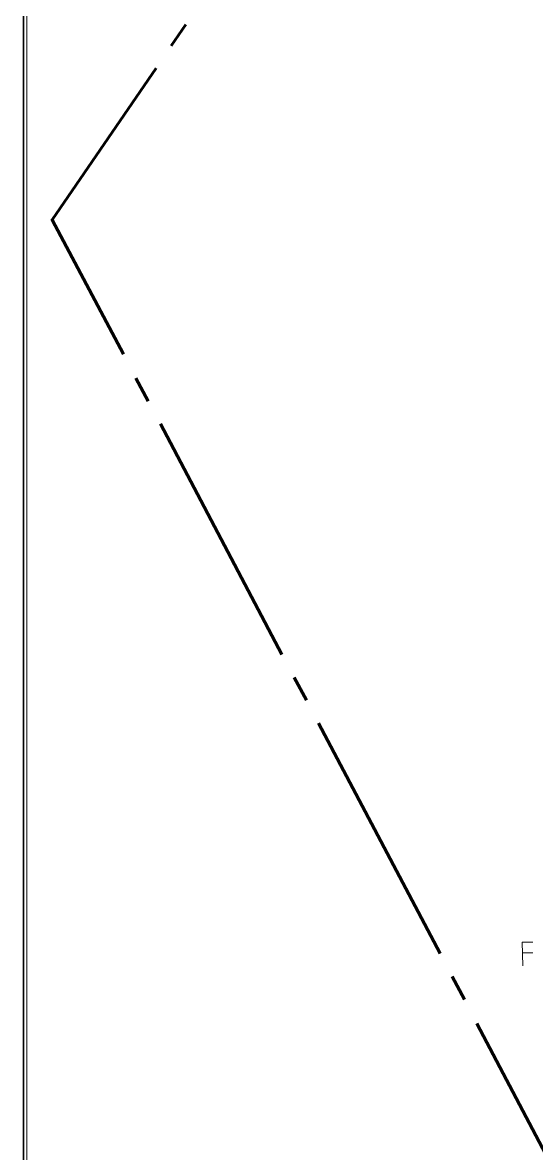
# Model space of a CAD drawing. Header units: millimetres. Extents: x 0.6 to 28.7, y 3.6 to 37.8.
# Drawn here: x 0.59 to 3.21, y 14.35 to 20.1 of the extents above; entities that cross this region are included whole.
import ezdxf

# ---------------------------------------------------------------- set-up
doc = ezdxf.new("R2010")
doc.units = ezdxf.units.MM
doc.layers.add('PDF_BOUNDARY-NODE', color=3, linetype='Continuous')
doc.layers.add('PDF_FRAME-TB', color=7, linetype='Continuous')
doc.layers.add('PDF_STPNUM01', color=8, linetype='Continuous', true_color=0x808080)

msp = doc.modelspace()

# ---------------------------------------------------------------- linework, layer by layer
at = {"layer": 'PDF_BOUNDARY-NODE', "lineweight": 60}
for points in [[(1.4245, 20.0891), (1.3494, 19.9807)], [(1.2744, 19.8681), (0.7448, 19.0967), (1.1076, 18.4128)], [(1.1701, 18.2919), (1.2327, 18.1751)], [(1.2952, 18.0584), (1.9123, 16.8866)], [(1.9749, 16.7699), (2.0374, 16.6531)], [(2.1, 16.5364), (2.7171, 15.3647)], [(2.7797, 15.2479), (2.8422, 15.1311)], [(2.9048, 15.0102), (3.5219, 13.8385)]]:
    msp.add_lwpolyline(points, dxfattribs=at)
at = {"layer": 'PDF_FRAME-TB', "lineweight": 0, "const_width": 0.00834}
msp.add_lwpolyline([(28.6993, 37.8192), (0.5988, 37.8192), (0.5988, 3.6224), (28.6993, 3.6224)], close=True, dxfattribs=at)
at = {"layer": 'PDF_FRAME-TB', "color": 254, "lineweight": 0, "true_color": 0xdcdcdc}
msp.add_lwpolyline([(0.6155, 4.669), (28.6827, 4.669), (28.6827, 37.8025), (0.6155, 37.8025)], close=True, dxfattribs=at)
at = {"layer": 'PDF_STPNUM01', "lineweight": 0}
for points in [[(3.1383, 15.3021), (3.1341, 15.423), (3.1883, 15.423)], [(3.1341, 15.3688), (3.1883, 15.3688)]]:
    msp.add_lwpolyline(points, dxfattribs=at)

doc.saveas('drawing.dxf')
